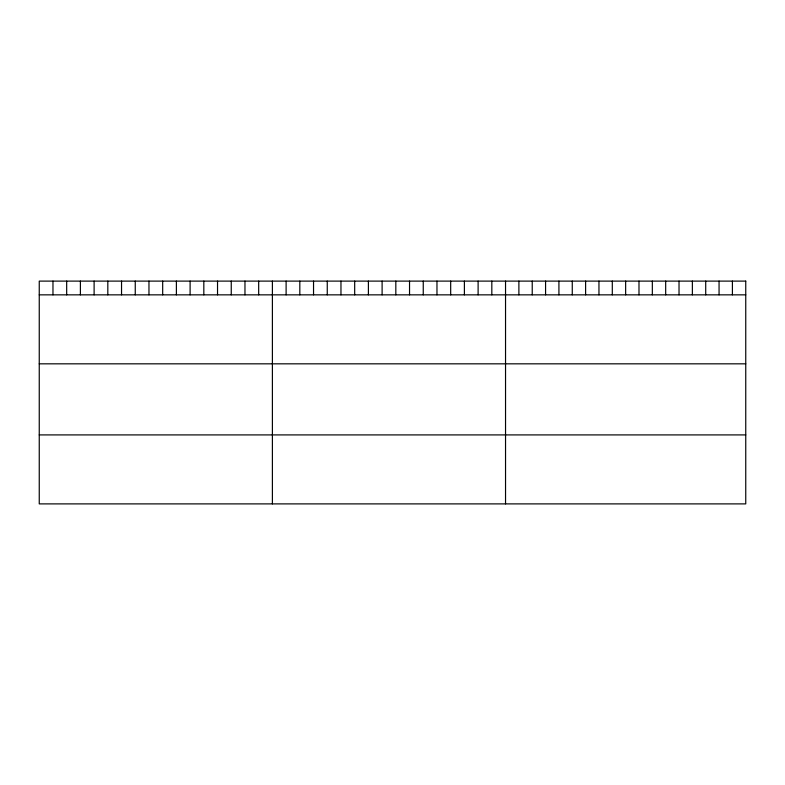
<?xml version="1.0" encoding="UTF-8"?>
<svg xmlns="http://www.w3.org/2000/svg" width="785" height="785" viewBox="0 0 785 785"><rect width="100%" height="100%" fill="white"/><g stroke="black" fill="none" stroke-linecap="round" stroke-linejoin="round"><path stroke-width="1.18" d="M39.25 294.846L745.75 294.846M39.25 363.828L745.75 363.828M39.25 434.91L745.75 434.91M732.405 281.108L732.405 294.846M719.06 281.108L719.06 294.846M705.715 281.108L705.715 294.846M692.37 281.108L692.37 294.846M679.025 281.108L679.025 294.846M665.68 281.108L665.68 294.846M652.335 281.108L652.335 294.846M638.99 281.108L638.99 294.846M625.645 281.108L625.645 294.846M612.3 281.108L612.3 294.846M598.955 281.108L598.955 294.846M585.61 281.108L585.61 294.846M572.265 281.108L572.265 294.846M558.92 281.108L558.92 294.846M545.575 281.108L545.575 294.846M532.23 281.108L532.23 294.846M518.885 281.108L518.885 294.846M505.54 281.108L505.54 503.891M491.822 281.108L491.822 294.846M478.114 281.108L478.114 294.846M464.396 281.108L464.396 294.846M450.678 281.108L450.678 294.846M436.97 281.108L436.97 294.846M423.252 281.108L423.252 294.846M409.534 281.108L409.534 294.846M395.826 281.108L395.826 294.846M382.109 281.108L382.109 294.846M368.4 281.108L368.4 294.846M354.683 281.108L354.683 294.846M340.965 281.108L340.965 294.846M327.257 281.108L327.257 294.846M313.539 281.108L313.539 294.846M299.821 281.108L299.821 294.846M286.113 281.108L286.113 294.846M272.395 281.108L272.395 503.891M258.677 281.108L258.677 294.846M244.969 281.108L244.969 294.846M231.251 281.108L231.251 294.846M217.533 281.108L217.533 294.846M203.825 281.108L203.825 294.846M190.107 281.108L190.107 294.846M176.389 281.108L176.389 294.846M162.681 281.108L162.681 294.846M148.964 281.108L148.964 294.846M135.255 281.108L135.255 294.846M121.538 281.108L121.538 294.846M107.82 281.108L107.82 294.846M94.112 281.108L94.112 294.846M80.394 281.108L80.394 294.846M66.676 281.108L66.676 294.846M52.968 281.108L52.968 294.846M745.75 281.108L39.25 281.108L39.25 503.891L745.75 503.891L745.75 281.108"/></g></svg>
